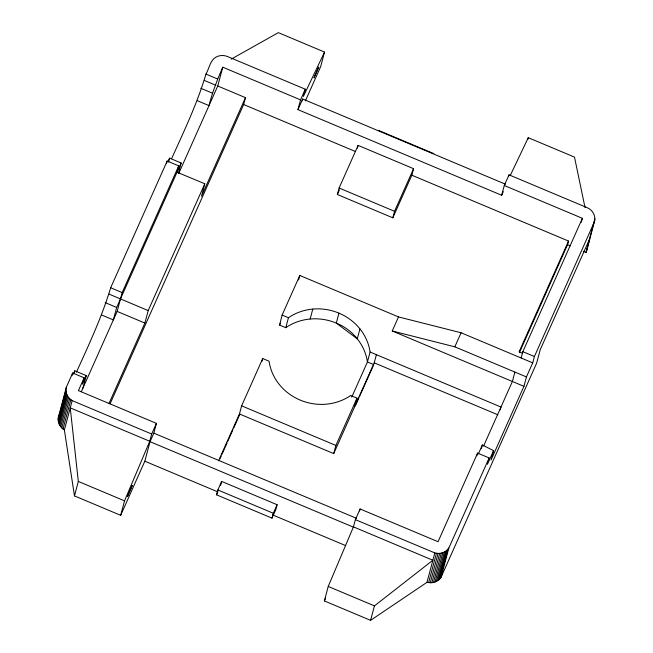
<?xml version="1.0" encoding="UTF-8"?>
<svg xmlns="http://www.w3.org/2000/svg" width="653" height="653" viewBox="0 0 653 653"><rect width="100%" height="100%" fill="white"/><g stroke="black" fill="none" stroke-linecap="round" stroke-linejoin="round"><path stroke-width="0.98" d="M58.239 417.977L66.353 387.172L72.671 372.994L84.131 377.809L78.425 390.592L156.434 423.373L153.83 433.143L150.027 441.673L144.827 461.214L120.674 515.323L74.466 495.905L64.369 429.927C58.901 426.776 56.182 419.226 59.798 413.7M120.674 515.323L124.527 500.851L149.749 441.265L151.676 434.025L73.675 401.244C68.279 399.114 64.655 392.877 66.353 387.172M587.063 248.034L586.035 252.442L583.26 251.274M478.322 454.006L482.355 444.971L493.546 450.643L491.04 460.055L523.943 386.339L526.44 376.928L532.717 362.864L534.407 356.538L594.442 221.734C596.148 216.029 592.516 209.784 587.129 207.654L509.03 174.841L504.279 185.493L501.675 195.263L297.939 109.639L300.543 99.868L305.294 89.216L227.513 56.533C223.057 54.64 217.539 55.334 213.906 58.623C209.678 62.753 208.87 69.128 205.964 74.091C197.361 103.296 184.138 130.861 171.6 158.679M262.041 361.272L262.726 358.538L269.044 361.191A51.203 47.514 14.9 0 0 350.685 395.506L356.995 398.159L354.84 406.264L333.724 453.598L239.455 413.978L241.618 405.839L262.726 358.538M359.721 396.069L373.761 364.57L367.427 361.991A51.203 47.514 14.9 0 0 357.281 338.834A50.795 48.975 3.8 0 0 336.311 323.104A51.203 47.514 14.9 0 0 285.794 327.684L279.566 325.072L282.12 315.072L299.809 275.452L398.518 316.934L461.091 332.769L532.717 362.864M58.133 419.504L65.937 390.184M58.248 421.03L66.051 391.718M58.566 422.54L66.369 393.228M59.097 424.009L66.9 394.698M71.952 375.712L72.671 372.994M59.823 425.405L67.626 396.093M74.279 372.724L74.785 370.806L86.253 375.622L82.931 388.111M60.737 426.703L68.532 397.391M61.815 427.895L69.618 398.575M63.047 428.939L70.85 399.628M64.369 429.927L72.205 400.526M84.131 377.809L82.449 384.144L86.253 375.622M76.393 372.234C88.988 344.49 101.941 316.868 110.667 287.761L167.168 161.013L178.718 165.87L177.036 172.204L204.797 183.771L201.475 196.251L245.479 97.656L217.751 86L222.763 67.186L300.543 99.868M167.943 161.822L169.592 158.14L181.142 162.997L116.675 307.449L113.353 319.929L101.86 315.105M81.274 391.816L117.156 311.408L122.168 292.593L178.718 165.87M74.466 495.905L78.319 481.432L70.238 407.856L149.749 441.265M166.442 163.732L167.168 161.013M168.564 161.985L169.592 158.14M178.334 173.559L181.142 162.997M108.986 403.497L144.884 323.064L148.207 310.575L204.797 183.771M222.763 67.186C217.302 79.682 212.331 92.351 209.009 105.606L197.451 100.75M110.104 403.783L243.651 104.529L245.479 97.656M302.176 100.946L302.69 98.987L505.487 184.211M305.294 89.216L303.367 96.456L324.541 52.069L278.333 32.65L231.195 59.137M324.541 52.069L320.696 66.549L305.367 100.897M216.551 494.835L217.849 489.946L221.653 481.424L277.109 504.728L275.811 509.618L272.007 518.139L216.551 494.835L217.31 493.129M220.616 485.334L221.653 481.424M285.794 327.684L288.438 317.733L282.12 315.072M298.609 279.974L299.809 275.452M337.364 194.512L339.103 187.999L358.113 145.39L413.569 168.694L411.839 175.208L392.82 217.816L337.364 194.512L339.438 189.884M310.142 319.023L312.787 309.073M357.371 148.182L358.113 145.39M272.007 518.139L273.305 513.25L277.109 504.728M338.956 313.154L336.311 323.104L357.281 338.834L359.925 328.883M392.82 217.816L394.551 211.303L413.569 168.694M333.724 453.598L335.887 445.452L356.995 398.159M288.438 317.733A51.203 47.514 14.9 0 1 370.08 352.04L367.427 361.991L351.747 397.13M354.84 406.264L374.226 362.839L376.389 354.693M355.371 519.633L434.833 552.92L426.989 582.321L370.586 620.35L324.378 600.931L328.222 586.451L353.444 526.873L355.371 519.633L360.13 508.981L438.041 541.721L477.588 453.092L489.146 457.949L487.456 464.283L493.546 450.643M359.607 510.932L360.13 508.981M370.586 620.35L374.438 605.878L432.866 560.241L353.444 526.873M508.548 176.645L509.03 174.841M527.771 139.62L528.277 137.693L574.493 157.112L585.047 207.605M426.989 582.321L428.637 582.582L436.433 553.271C441.142 554.038 446.309 552.038 448.872 547.924L489.146 457.949M428.637 582.582L430.27 582.737L438.065 553.418M430.27 582.737L431.894 582.688L439.698 553.377M431.894 582.688L433.502 582.443L441.297 553.132M433.502 582.443L435.045 582.003L442.848 552.683M435.045 582.003L436.506 581.374L444.309 552.054M436.506 581.374L437.869 580.566L445.664 551.254M437.869 580.566L439.094 579.595L446.889 550.283M439.094 579.595L440.171 578.485L447.966 549.165M440.171 578.485L441.069 577.236L448.872 547.924M476.87 455.802L477.588 453.092M481.351 448.742L482.355 444.971M500.255 409.766L500.973 407.048L370.08 352.04M514.89 372.071L512.385 381.483L483.579 446.032M521.167 358.015L522.849 351.681L582.37 218.306L504.279 185.493M519.38 352.677L567.571 244.679L568.534 241.063L411.839 175.208M581.325 222.249L582.37 218.306M588.1 244.124L594.867 218.714M586.647 251.046L594.761 220.241M586.035 252.442L589.683 238.884L540.243 349.673L536.603 363.231L441.069 577.236M279.566 325.072L280.39 323.219M73.267 374.218L74.785 370.806M219.996 458.781L221.245 455.99M222.069 454.129L227.048 442.963M227.873 441.101L232.852 429.943M233.684 428.082L239.904 414.133M355.591 405.325L358.889 397.922M178.644 173.641L217.751 86M151.676 434.025L156.434 423.373M297.939 109.639L302.69 98.987M218.567 460.781L239.455 413.978M523.943 386.339L392.241 330.989L398.518 316.934M501.675 195.263L503.259 191.713M324.378 600.931L325.602 598.181M392.241 330.989L454.815 346.825L461.091 332.769M568.534 241.063L519.094 351.853L522.596 353.322M510.132 175.73L528.277 137.693M434.833 552.92L436.433 553.271M378.348 130.314L433.796 153.618M205.964 74.091L217.514 78.94M204.275 80.425L215.825 85.274M243.651 104.529L355.444 151.512M200.773 88.261L212.331 93.118M567.571 244.679L570.347 245.846M339.103 187.999L394.551 211.303M522.849 351.681L534.407 356.538M454.815 346.825L526.44 376.928M374.226 362.839L497.872 414.802M110.667 287.761L122.168 292.593M108.986 294.095L148.207 310.575M105.182 302.617L116.675 307.449M117.156 311.408L144.884 323.064M241.618 405.839L335.887 445.452M153.83 433.143L356.587 518.36M150.027 441.673L353.722 527.273M217.849 489.946L273.305 513.25M144.827 461.214L218.045 491.978M272.489 514.858L345.706 545.63M78.319 481.432L124.527 500.851M328.222 586.451L374.438 605.878M127.572 496.223L132.208 485.612L127.572 496.223M314.052 77.78L318.688 67.161L314.052 77.78"/></g></svg>
